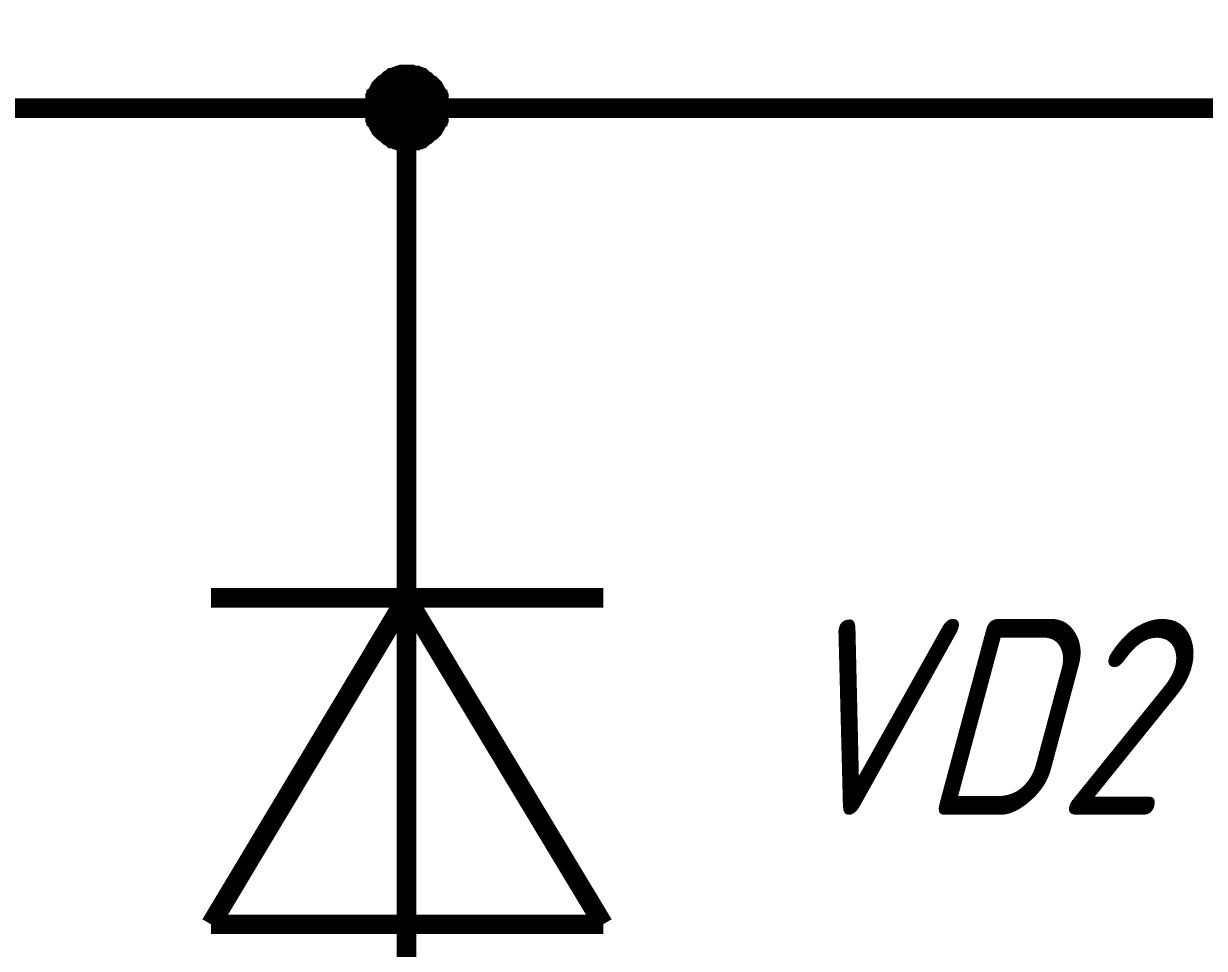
# Model space of a CAD drawing. Header units: millimetres. Extents: x 101 to 942, y 57 to 651.
# Drawn here: x 286.78 to 304.86, y 173.42 to 187.58 of the extents above; entities that cross this region are included whole.
import ezdxf

# ---------------------------------------------------------------- set-up
doc = ezdxf.new("R2010")
doc.units = ezdxf.units.MM
doc.header["$LTSCALE"] = 0.5
doc.layers.add('Sheet', color=255, linetype='Continuous')
doc.styles.add('GOST type A0', font='', dxfattribs={"oblique": 15, "height": 3.5})
doc.styles.get('GOST type A0').set_extended_font_data('GOST type A')

msp = doc.modelspace()

# ---------------------------------------------------------------- linework, layer by layer
at = {"layer": 'Sheet', "color": 7}
for points, const_width in [([(255.157, 198.794), (262.657, 198.794), (262.657, 186.29), (292.642, 186.29), (292.642, 183.789)], 0.3), ([(292.145, 186.29), (292.145, 186.321), (292.145, 186.336), (292.145, 186.367), (292.161, 186.398), (292.161, 186.414), (292.161, 186.445), (292.176, 186.46), (292.176, 186.492), (292.192, 186.507), (292.207, 186.538), (292.223, 186.554), (292.223, 186.569), (292.238, 186.6), (292.254, 186.616), (292.269, 186.631), (292.285, 186.647), (292.301, 186.662), (292.332, 186.678), (292.347, 186.693), (292.363, 186.709), (292.378, 186.725), (292.409, 186.74), (292.425, 186.756), (292.44, 186.756), (292.471, 186.771), (292.487, 186.771), (292.518, 186.787), (292.533, 186.787), (292.564, 186.802), (292.596, 186.802), (292.611, 186.802), (292.642, 186.802)], 0.3), ([(292.145, 186.29), (292.145, 186.321), (292.145, 186.336), (292.145, 186.367), (292.161, 186.398), (292.161, 186.414), (292.161, 186.445), (292.176, 186.46), (292.176, 186.492), (292.192, 186.507), (292.207, 186.538), (292.223, 186.554), (292.223, 186.569), (292.238, 186.6), (292.254, 186.616), (292.269, 186.631), (292.285, 186.647), (292.301, 186.662), (292.332, 186.678), (292.347, 186.693), (292.363, 186.709), (292.378, 186.725), (292.409, 186.74), (292.425, 186.756), (292.44, 186.756), (292.471, 186.771), (292.487, 186.771), (292.518, 186.787), (292.533, 186.787), (292.564, 186.802), (292.596, 186.802), (292.611, 186.802), (292.642, 186.802)], 0.3), ([(292.145, 186.29), (292.145, 186.321), (292.145, 186.336), (292.145, 186.367), (292.161, 186.398), (292.161, 186.414), (292.161, 186.445), (292.176, 186.46), (292.176, 186.492), (292.192, 186.507), (292.207, 186.538), (292.223, 186.554), (292.223, 186.569), (292.238, 186.6), (292.254, 186.616), (292.269, 186.631), (292.285, 186.647), (292.301, 186.662), (292.332, 186.678), (292.347, 186.693), (292.363, 186.709), (292.378, 186.725), (292.409, 186.74), (292.425, 186.756), (292.44, 186.756), (292.471, 186.771), (292.487, 186.771), (292.518, 186.787), (292.533, 186.787), (292.564, 186.802), (292.596, 186.802), (292.611, 186.802), (292.642, 186.802)], 0.3), ([(292.145, 186.29), (292.145, 186.321), (292.145, 186.336), (292.145, 186.367), (292.161, 186.398), (292.161, 186.414), (292.161, 186.445), (292.176, 186.46), (292.176, 186.492), (292.192, 186.507), (292.207, 186.538), (292.223, 186.554), (292.223, 186.569), (292.238, 186.6), (292.254, 186.616), (292.269, 186.631), (292.285, 186.647), (292.301, 186.662), (292.332, 186.678), (292.347, 186.693), (292.363, 186.709), (292.378, 186.725), (292.409, 186.74), (292.425, 186.756), (292.44, 186.756), (292.471, 186.771), (292.487, 186.771), (292.518, 186.787), (292.533, 186.787), (292.564, 186.802), (292.596, 186.802), (292.611, 186.802), (292.642, 186.802)], 0.3), ([(292.145, 186.29), (292.145, 186.321), (292.145, 186.336), (292.145, 186.367), (292.161, 186.398), (292.161, 186.414), (292.161, 186.445), (292.176, 186.46), (292.176, 186.492), (292.192, 186.507), (292.207, 186.538), (292.223, 186.554), (292.223, 186.569), (292.238, 186.6), (292.254, 186.616), (292.269, 186.631), (292.285, 186.647), (292.301, 186.662), (292.332, 186.678), (292.347, 186.693), (292.363, 186.709), (292.378, 186.725), (292.409, 186.74), (292.425, 186.756), (292.44, 186.756), (292.471, 186.771), (292.487, 186.771), (292.518, 186.787), (292.533, 186.787), (292.564, 186.802), (292.596, 186.802), (292.611, 186.802), (292.642, 186.802)], 0.0991), ([(292.145, 186.29), (292.145, 186.321), (292.145, 186.336), (292.145, 186.367), (292.161, 186.398), (292.161, 186.414), (292.161, 186.445), (292.176, 186.46), (292.176, 186.492), (292.192, 186.507), (292.207, 186.538), (292.223, 186.554), (292.223, 186.569), (292.238, 186.6), (292.254, 186.616), (292.269, 186.631), (292.285, 186.647), (292.301, 186.662), (292.332, 186.678), (292.347, 186.693), (292.363, 186.709), (292.378, 186.725), (292.409, 186.74), (292.425, 186.756), (292.44, 186.756), (292.471, 186.771), (292.487, 186.771), (292.518, 186.787), (292.533, 186.787), (292.564, 186.802), (292.596, 186.802), (292.611, 186.802), (292.642, 186.802)], 0.0991), ([(292.145, 186.29), (292.145, 186.321), (292.145, 186.336), (292.145, 186.367), (292.161, 186.398), (292.161, 186.414), (292.161, 186.445), (292.176, 186.46), (292.176, 186.492), (292.192, 186.507), (292.207, 186.538), (292.223, 186.554), (292.223, 186.569), (292.238, 186.6), (292.254, 186.616), (292.269, 186.631), (292.285, 186.647), (292.301, 186.662), (292.332, 186.678), (292.347, 186.693), (292.363, 186.709), (292.378, 186.725), (292.409, 186.74), (292.425, 186.756), (292.44, 186.756), (292.471, 186.771), (292.487, 186.771), (292.518, 186.787), (292.533, 186.787), (292.564, 186.802), (292.596, 186.802), (292.611, 186.802), (292.642, 186.802)], 0.0991), ([(292.145, 186.29), (292.145, 186.321), (292.145, 186.336), (292.145, 186.367), (292.161, 186.398), (292.161, 186.414), (292.161, 186.445), (292.176, 186.46), (292.176, 186.492), (292.192, 186.507), (292.207, 186.538), (292.223, 186.554), (292.223, 186.569), (292.238, 186.6), (292.254, 186.616), (292.269, 186.631), (292.285, 186.647), (292.301, 186.662), (292.332, 186.678), (292.347, 186.693), (292.363, 186.709), (292.378, 186.725), (292.409, 186.74), (292.425, 186.756), (292.44, 186.756), (292.471, 186.771), (292.487, 186.771), (292.518, 186.787), (292.533, 186.787), (292.564, 186.802), (292.596, 186.802), (292.611, 186.802), (292.642, 186.802)], 0.0991), ([(292.642, 186.802), (292.642, 186.802)], 0.3), ([(292.642, 186.802), (292.673, 186.802), (292.704, 186.802), (292.72, 186.802), (292.751, 186.787), (292.782, 186.787), (292.797, 186.771), (292.828, 186.771), (292.844, 186.756), (292.875, 186.756), (292.891, 186.74), (292.906, 186.725), (292.937, 186.709), (292.953, 186.693), (292.968, 186.678), (292.984, 186.662), (293.015, 186.647), (293.03, 186.631), (293.046, 186.616), (293.061, 186.6), (293.077, 186.569), (293.077, 186.554), (293.092, 186.538), (293.108, 186.507), (293.123, 186.492), (293.123, 186.46), (293.139, 186.445), (293.139, 186.414), (293.139, 186.398), (293.155, 186.367), (293.155, 186.336), (293.155, 186.321), (293.155, 186.29)], 0.3), ([(292.642, 186.802), (292.642, 186.802)], 0.3), ([(292.642, 186.802), (292.673, 186.802), (292.704, 186.802), (292.72, 186.802), (292.751, 186.787), (292.782, 186.787), (292.797, 186.771), (292.828, 186.771), (292.844, 186.756), (292.875, 186.756), (292.891, 186.74), (292.906, 186.725), (292.937, 186.709), (292.953, 186.693), (292.968, 186.678), (292.984, 186.662), (293.015, 186.647), (293.03, 186.631), (293.046, 186.616), (293.061, 186.6), (293.077, 186.569), (293.077, 186.554), (293.092, 186.538), (293.108, 186.507), (293.123, 186.492), (293.123, 186.46), (293.139, 186.445), (293.139, 186.414), (293.139, 186.398), (293.155, 186.367), (293.155, 186.336), (293.155, 186.321), (293.155, 186.29)], 0.3), ([(292.642, 186.802), (292.642, 186.802)], 0.3), ([(292.642, 186.802), (292.673, 186.802), (292.704, 186.802), (292.72, 186.802), (292.751, 186.787), (292.782, 186.787), (292.797, 186.771), (292.828, 186.771), (292.844, 186.756), (292.875, 186.756), (292.891, 186.74), (292.906, 186.725), (292.937, 186.709), (292.953, 186.693), (292.968, 186.678), (292.984, 186.662), (293.015, 186.647), (293.03, 186.631), (293.046, 186.616), (293.061, 186.6), (293.077, 186.569), (293.077, 186.554), (293.092, 186.538), (293.108, 186.507), (293.123, 186.492), (293.123, 186.46), (293.139, 186.445), (293.139, 186.414), (293.139, 186.398), (293.155, 186.367), (293.155, 186.336), (293.155, 186.321), (293.155, 186.29)], 0.3), ([(292.642, 186.802), (292.642, 186.802)], 0.3), ([(292.642, 186.802), (292.673, 186.802), (292.704, 186.802), (292.72, 186.802), (292.751, 186.787), (292.782, 186.787), (292.797, 186.771), (292.828, 186.771), (292.844, 186.756), (292.875, 186.756), (292.891, 186.74), (292.906, 186.725), (292.937, 186.709), (292.953, 186.693), (292.968, 186.678), (292.984, 186.662), (293.015, 186.647), (293.03, 186.631), (293.046, 186.616), (293.061, 186.6), (293.077, 186.569), (293.077, 186.554), (293.092, 186.538), (293.108, 186.507), (293.123, 186.492), (293.123, 186.46), (293.139, 186.445), (293.139, 186.414), (293.139, 186.398), (293.155, 186.367), (293.155, 186.336), (293.155, 186.321), (293.155, 186.29)], 0.3), ([(292.642, 186.802), (292.642, 186.802)], 0.0991), ([(292.642, 186.802), (292.673, 186.802), (292.704, 186.802), (292.72, 186.802), (292.751, 186.787), (292.782, 186.787), (292.797, 186.771), (292.828, 186.771), (292.844, 186.756), (292.875, 186.756), (292.891, 186.74), (292.906, 186.725), (292.937, 186.709), (292.953, 186.693), (292.968, 186.678), (292.984, 186.662), (293.015, 186.647), (293.03, 186.631), (293.046, 186.616), (293.061, 186.6), (293.077, 186.569), (293.077, 186.554), (293.092, 186.538), (293.108, 186.507), (293.123, 186.492), (293.123, 186.46), (293.139, 186.445), (293.139, 186.414), (293.139, 186.398), (293.155, 186.367), (293.155, 186.336), (293.155, 186.321), (293.155, 186.29)], 0.0991), ([(292.642, 186.802), (292.642, 186.802)], 0.0991), ([(292.642, 186.802), (292.673, 186.802), (292.704, 186.802), (292.72, 186.802), (292.751, 186.787), (292.782, 186.787), (292.797, 186.771), (292.828, 186.771), (292.844, 186.756), (292.875, 186.756), (292.891, 186.74), (292.906, 186.725), (292.937, 186.709), (292.953, 186.693), (292.968, 186.678), (292.984, 186.662), (293.015, 186.647), (293.03, 186.631), (293.046, 186.616), (293.061, 186.6), (293.077, 186.569), (293.077, 186.554), (293.092, 186.538), (293.108, 186.507), (293.123, 186.492), (293.123, 186.46), (293.139, 186.445), (293.139, 186.414), (293.139, 186.398), (293.155, 186.367), (293.155, 186.336), (293.155, 186.321), (293.155, 186.29)], 0.0991), ([(292.642, 186.802), (292.642, 186.802)], 0.0991), ([(292.642, 186.802), (292.673, 186.802), (292.704, 186.802), (292.72, 186.802), (292.751, 186.787), (292.782, 186.787), (292.797, 186.771), (292.828, 186.771), (292.844, 186.756), (292.875, 186.756), (292.891, 186.74), (292.906, 186.725), (292.937, 186.709), (292.953, 186.693), (292.968, 186.678), (292.984, 186.662), (293.015, 186.647), (293.03, 186.631), (293.046, 186.616), (293.061, 186.6), (293.077, 186.569), (293.077, 186.554), (293.092, 186.538), (293.108, 186.507), (293.123, 186.492), (293.123, 186.46), (293.139, 186.445), (293.139, 186.414), (293.139, 186.398), (293.155, 186.367), (293.155, 186.336), (293.155, 186.321), (293.155, 186.29)], 0.0991), ([(292.642, 186.802), (292.642, 186.802)], 0.0991), ([(292.642, 186.802), (292.673, 186.802), (292.704, 186.802), (292.72, 186.802), (292.751, 186.787), (292.782, 186.787), (292.797, 186.771), (292.828, 186.771), (292.844, 186.756), (292.875, 186.756), (292.891, 186.74), (292.906, 186.725), (292.937, 186.709), (292.953, 186.693), (292.968, 186.678), (292.984, 186.662), (293.015, 186.647), (293.03, 186.631), (293.046, 186.616), (293.061, 186.6), (293.077, 186.569), (293.077, 186.554), (293.092, 186.538), (293.108, 186.507), (293.123, 186.492), (293.123, 186.46), (293.139, 186.445), (293.139, 186.414), (293.139, 186.398), (293.155, 186.367), (293.155, 186.336), (293.155, 186.321), (293.155, 186.29)], 0.0991), ([(292.642, 185.777), (292.611, 185.777), (292.596, 185.777), (292.564, 185.777), (292.533, 185.793), (292.518, 185.793), (292.487, 185.808), (292.471, 185.808), (292.44, 185.824), (292.425, 185.824), (292.409, 185.839), (292.378, 185.855), (292.363, 185.87), (292.347, 185.886), (292.332, 185.901), (292.301, 185.917), (292.285, 185.932), (292.269, 185.948), (292.254, 185.963), (292.238, 185.979), (292.223, 186.01), (292.223, 186.026), (292.207, 186.041), (292.192, 186.072), (292.176, 186.088), (292.176, 186.119), (292.161, 186.134), (292.161, 186.165), (292.161, 186.181), (292.145, 186.212), (292.145, 186.243), (292.145, 186.259), (292.145, 186.29)], 0.3), ([(292.145, 186.29), (292.145, 186.29)], 0.3), ([(292.642, 185.777), (292.611, 185.777), (292.596, 185.777), (292.564, 185.777), (292.533, 185.793), (292.518, 185.793), (292.487, 185.808), (292.471, 185.808), (292.44, 185.824), (292.425, 185.824), (292.409, 185.839), (292.378, 185.855), (292.363, 185.87), (292.347, 185.886), (292.332, 185.901), (292.301, 185.917), (292.285, 185.932), (292.269, 185.948), (292.254, 185.963), (292.238, 185.979), (292.223, 186.01), (292.223, 186.026), (292.207, 186.041), (292.192, 186.072), (292.176, 186.088), (292.176, 186.119), (292.161, 186.134), (292.161, 186.165), (292.161, 186.181), (292.145, 186.212), (292.145, 186.243), (292.145, 186.259), (292.145, 186.29)], 0.3), ([(292.145, 186.29), (292.145, 186.29)], 0.3), ([(292.642, 185.777), (292.611, 185.777), (292.596, 185.777), (292.564, 185.777), (292.533, 185.793), (292.518, 185.793), (292.487, 185.808), (292.471, 185.808), (292.44, 185.824), (292.425, 185.824), (292.409, 185.839), (292.378, 185.855), (292.363, 185.87), (292.347, 185.886), (292.332, 185.901), (292.301, 185.917), (292.285, 185.932), (292.269, 185.948), (292.254, 185.963), (292.238, 185.979), (292.223, 186.01), (292.223, 186.026), (292.207, 186.041), (292.192, 186.072), (292.176, 186.088), (292.176, 186.119), (292.161, 186.134), (292.161, 186.165), (292.161, 186.181), (292.145, 186.212), (292.145, 186.243), (292.145, 186.259), (292.145, 186.29)], 0.3), ([(292.145, 186.29), (292.145, 186.29)], 0.3), ([(292.642, 185.777), (292.611, 185.777), (292.596, 185.777), (292.564, 185.777), (292.533, 185.793), (292.518, 185.793), (292.487, 185.808), (292.471, 185.808), (292.44, 185.824), (292.425, 185.824), (292.409, 185.839), (292.378, 185.855), (292.363, 185.87), (292.347, 185.886), (292.332, 185.901), (292.301, 185.917), (292.285, 185.932), (292.269, 185.948), (292.254, 185.963), (292.238, 185.979), (292.223, 186.01), (292.223, 186.026), (292.207, 186.041), (292.192, 186.072), (292.176, 186.088), (292.176, 186.119), (292.161, 186.134), (292.161, 186.165), (292.161, 186.181), (292.145, 186.212), (292.145, 186.243), (292.145, 186.259), (292.145, 186.29)], 0.3), ([(292.145, 186.29), (292.145, 186.29)], 0.3), ([(292.642, 185.777), (292.611, 185.777), (292.596, 185.777), (292.564, 185.777), (292.533, 185.793), (292.518, 185.793), (292.487, 185.808), (292.471, 185.808), (292.44, 185.824), (292.425, 185.824), (292.409, 185.839), (292.378, 185.855), (292.363, 185.87), (292.347, 185.886), (292.332, 185.901), (292.301, 185.917), (292.285, 185.932), (292.269, 185.948), (292.254, 185.963), (292.238, 185.979), (292.223, 186.01), (292.223, 186.026), (292.207, 186.041), (292.192, 186.072), (292.176, 186.088), (292.176, 186.119), (292.161, 186.134), (292.161, 186.165), (292.161, 186.181), (292.145, 186.212), (292.145, 186.243), (292.145, 186.259), (292.145, 186.29)], 0.0991), ([(292.145, 186.29), (292.145, 186.29)], 0.0991), ([(292.642, 185.777), (292.611, 185.777), (292.596, 185.777), (292.564, 185.777), (292.533, 185.793), (292.518, 185.793), (292.487, 185.808), (292.471, 185.808), (292.44, 185.824), (292.425, 185.824), (292.409, 185.839), (292.378, 185.855), (292.363, 185.87), (292.347, 185.886), (292.332, 185.901), (292.301, 185.917), (292.285, 185.932), (292.269, 185.948), (292.254, 185.963), (292.238, 185.979), (292.223, 186.01), (292.223, 186.026), (292.207, 186.041), (292.192, 186.072), (292.176, 186.088), (292.176, 186.119), (292.161, 186.134), (292.161, 186.165), (292.161, 186.181), (292.145, 186.212), (292.145, 186.243), (292.145, 186.259), (292.145, 186.29)], 0.0991), ([(292.145, 186.29), (292.145, 186.29)], 0.0991), ([(292.642, 185.777), (292.611, 185.777), (292.596, 185.777), (292.564, 185.777), (292.533, 185.793), (292.518, 185.793), (292.487, 185.808), (292.471, 185.808), (292.44, 185.824), (292.425, 185.824), (292.409, 185.839), (292.378, 185.855), (292.363, 185.87), (292.347, 185.886), (292.332, 185.901), (292.301, 185.917), (292.285, 185.932), (292.269, 185.948), (292.254, 185.963), (292.238, 185.979), (292.223, 186.01), (292.223, 186.026), (292.207, 186.041), (292.192, 186.072), (292.176, 186.088), (292.176, 186.119), (292.161, 186.134), (292.161, 186.165), (292.161, 186.181), (292.145, 186.212), (292.145, 186.243), (292.145, 186.259), (292.145, 186.29)], 0.0991), ([(292.145, 186.29), (292.145, 186.29)], 0.0991), ([(292.642, 185.777), (292.611, 185.777), (292.596, 185.777), (292.564, 185.777), (292.533, 185.793), (292.518, 185.793), (292.487, 185.808), (292.471, 185.808), (292.44, 185.824), (292.425, 185.824), (292.409, 185.839), (292.378, 185.855), (292.363, 185.87), (292.347, 185.886), (292.332, 185.901), (292.301, 185.917), (292.285, 185.932), (292.269, 185.948), (292.254, 185.963), (292.238, 185.979), (292.223, 186.01), (292.223, 186.026), (292.207, 186.041), (292.192, 186.072), (292.176, 186.088), (292.176, 186.119), (292.161, 186.134), (292.161, 186.165), (292.161, 186.181), (292.145, 186.212), (292.145, 186.243), (292.145, 186.259), (292.145, 186.29)], 0.0991), ([(292.145, 186.29), (292.145, 186.29)], 0.0991), ([(293.155, 186.29), (293.155, 186.259), (293.155, 186.243), (293.155, 186.212), (293.139, 186.181), (293.139, 186.165), (293.139, 186.134), (293.123, 186.119), (293.123, 186.088), (293.108, 186.072), (293.092, 186.041), (293.077, 186.026), (293.077, 186.01), (293.061, 185.979), (293.046, 185.963), (293.03, 185.948), (293.015, 185.932), (292.984, 185.917), (292.968, 185.901), (292.953, 185.886), (292.937, 185.87), (292.906, 185.855), (292.891, 185.839), (292.875, 185.824), (292.844, 185.824), (292.828, 185.808), (292.797, 185.808), (292.782, 185.793), (292.751, 185.793), (292.72, 185.777), (292.704, 185.777), (292.673, 185.777), (292.642, 185.777)], 0.3), ([(292.642, 186.29), (325.142, 186.29), (325.142, 178.787)], 0.3), ([(293.155, 186.29), (293.155, 186.259), (293.155, 186.243), (293.155, 186.212), (293.139, 186.181), (293.139, 186.165), (293.139, 186.134), (293.123, 186.119), (293.123, 186.088), (293.108, 186.072), (293.092, 186.041), (293.077, 186.026), (293.077, 186.01), (293.061, 185.979), (293.046, 185.963), (293.03, 185.948), (293.015, 185.932), (292.984, 185.917), (292.968, 185.901), (292.953, 185.886), (292.937, 185.87), (292.906, 185.855), (292.891, 185.839), (292.875, 185.824), (292.844, 185.824), (292.828, 185.808), (292.797, 185.808), (292.782, 185.793), (292.751, 185.793), (292.72, 185.777), (292.704, 185.777), (292.673, 185.777), (292.642, 185.777)], 0.3), ([(293.155, 186.29), (293.155, 186.259), (293.155, 186.243), (293.155, 186.212), (293.139, 186.181), (293.139, 186.165), (293.139, 186.134), (293.123, 186.119), (293.123, 186.088), (293.108, 186.072), (293.092, 186.041), (293.077, 186.026), (293.077, 186.01), (293.061, 185.979), (293.046, 185.963), (293.03, 185.948), (293.015, 185.932), (292.984, 185.917), (292.968, 185.901), (292.953, 185.886), (292.937, 185.87), (292.906, 185.855), (292.891, 185.839), (292.875, 185.824), (292.844, 185.824), (292.828, 185.808), (292.797, 185.808), (292.782, 185.793), (292.751, 185.793), (292.72, 185.777), (292.704, 185.777), (292.673, 185.777), (292.642, 185.777)], 0.3), ([(293.155, 186.29), (293.155, 186.259), (293.155, 186.243), (293.155, 186.212), (293.139, 186.181), (293.139, 186.165), (293.139, 186.134), (293.123, 186.119), (293.123, 186.088), (293.108, 186.072), (293.092, 186.041), (293.077, 186.026), (293.077, 186.01), (293.061, 185.979), (293.046, 185.963), (293.03, 185.948), (293.015, 185.932), (292.984, 185.917), (292.968, 185.901), (292.953, 185.886), (292.937, 185.87), (292.906, 185.855), (292.891, 185.839), (292.875, 185.824), (292.844, 185.824), (292.828, 185.808), (292.797, 185.808), (292.782, 185.793), (292.751, 185.793), (292.72, 185.777), (292.704, 185.777), (292.673, 185.777), (292.642, 185.777)], 0.3), ([(293.155, 186.29), (293.155, 186.259), (293.155, 186.243), (293.155, 186.212), (293.139, 186.181), (293.139, 186.165), (293.139, 186.134), (293.123, 186.119), (293.123, 186.088), (293.108, 186.072), (293.092, 186.041), (293.077, 186.026), (293.077, 186.01), (293.061, 185.979), (293.046, 185.963), (293.03, 185.948), (293.015, 185.932), (292.984, 185.917), (292.968, 185.901), (292.953, 185.886), (292.937, 185.87), (292.906, 185.855), (292.891, 185.839), (292.875, 185.824), (292.844, 185.824), (292.828, 185.808), (292.797, 185.808), (292.782, 185.793), (292.751, 185.793), (292.72, 185.777), (292.704, 185.777), (292.673, 185.777), (292.642, 185.777)], 0.0991), ([(293.155, 186.29), (293.155, 186.259), (293.155, 186.243), (293.155, 186.212), (293.139, 186.181), (293.139, 186.165), (293.139, 186.134), (293.123, 186.119), (293.123, 186.088), (293.108, 186.072), (293.092, 186.041), (293.077, 186.026), (293.077, 186.01), (293.061, 185.979), (293.046, 185.963), (293.03, 185.948), (293.015, 185.932), (292.984, 185.917), (292.968, 185.901), (292.953, 185.886), (292.937, 185.87), (292.906, 185.855), (292.891, 185.839), (292.875, 185.824), (292.844, 185.824), (292.828, 185.808), (292.797, 185.808), (292.782, 185.793), (292.751, 185.793), (292.72, 185.777), (292.704, 185.777), (292.673, 185.777), (292.642, 185.777)], 0.0991), ([(293.155, 186.29), (293.155, 186.259), (293.155, 186.243), (293.155, 186.212), (293.139, 186.181), (293.139, 186.165), (293.139, 186.134), (293.123, 186.119), (293.123, 186.088), (293.108, 186.072), (293.092, 186.041), (293.077, 186.026), (293.077, 186.01), (293.061, 185.979), (293.046, 185.963), (293.03, 185.948), (293.015, 185.932), (292.984, 185.917), (292.968, 185.901), (292.953, 185.886), (292.937, 185.87), (292.906, 185.855), (292.891, 185.839), (292.875, 185.824), (292.844, 185.824), (292.828, 185.808), (292.797, 185.808), (292.782, 185.793), (292.751, 185.793), (292.72, 185.777), (292.704, 185.777), (292.673, 185.777), (292.642, 185.777)], 0.0991), ([(293.155, 186.29), (293.155, 186.259), (293.155, 186.243), (293.155, 186.212), (293.139, 186.181), (293.139, 186.165), (293.139, 186.134), (293.123, 186.119), (293.123, 186.088), (293.108, 186.072), (293.092, 186.041), (293.077, 186.026), (293.077, 186.01), (293.061, 185.979), (293.046, 185.963), (293.03, 185.948), (293.015, 185.932), (292.984, 185.917), (292.968, 185.901), (292.953, 185.886), (292.937, 185.87), (292.906, 185.855), (292.891, 185.839), (292.875, 185.824), (292.844, 185.824), (292.828, 185.808), (292.797, 185.808), (292.782, 185.793), (292.751, 185.793), (292.72, 185.777), (292.704, 185.777), (292.673, 185.777), (292.642, 185.777)], 0.0991), ([(293.155, 186.29), (293.155, 186.29), (293.155, 186.29), (293.155, 186.29), (293.155, 186.29), (293.155, 186.29), (293.155, 186.29), (293.155, 186.29), (293.155, 186.29), (293.155, 186.29), (293.155, 186.29), (293.155, 186.29), (293.155, 186.29), (293.155, 186.29), (293.155, 186.29), (293.155, 186.29), (293.155, 186.29), (293.155, 186.29), (293.155, 186.29), (293.155, 186.29), (293.155, 186.29), (293.155, 186.29), (293.155, 186.29), (293.155, 186.29), (293.155, 186.29), (293.155, 186.29), (293.155, 186.29), (293.155, 186.29), (293.155, 186.29), (293.155, 186.29), (293.155, 186.29), (293.155, 186.29), (293.155, 186.29)], 0.3), ([(293.155, 186.29), (293.155, 186.29)], 0.3), ([(293.155, 186.29), (293.155, 186.29), (293.155, 186.29), (293.155, 186.29), (293.155, 186.29), (293.155, 186.29), (293.155, 186.29), (293.155, 186.29), (293.155, 186.29), (293.155, 186.29), (293.155, 186.29), (293.155, 186.29), (293.155, 186.29), (293.155, 186.29), (293.155, 186.29), (293.155, 186.29), (293.155, 186.29), (293.155, 186.29), (293.155, 186.29), (293.155, 186.29), (293.155, 186.29), (293.155, 186.29), (293.155, 186.29), (293.155, 186.29), (293.155, 186.29), (293.155, 186.29), (293.155, 186.29), (293.155, 186.29), (293.155, 186.29), (293.155, 186.29), (293.155, 186.29), (293.155, 186.29), (293.155, 186.29)], 0.3), ([(293.155, 186.29), (293.155, 186.29)], 0.3), ([(293.155, 186.29), (293.155, 186.29), (293.155, 186.29), (293.155, 186.29), (293.155, 186.29), (293.155, 186.29), (293.155, 186.29), (293.155, 186.29), (293.155, 186.29), (293.155, 186.29), (293.155, 186.29), (293.155, 186.29), (293.155, 186.29), (293.155, 186.29), (293.155, 186.29), (293.155, 186.29), (293.155, 186.29), (293.155, 186.29), (293.155, 186.29), (293.155, 186.29), (293.155, 186.29), (293.155, 186.29), (293.155, 186.29), (293.155, 186.29), (293.155, 186.29), (293.155, 186.29), (293.155, 186.29), (293.155, 186.29), (293.155, 186.29), (293.155, 186.29), (293.155, 186.29), (293.155, 186.29), (293.155, 186.29)], 0.3), ([(293.155, 186.29), (293.155, 186.29)], 0.3), ([(293.155, 186.29), (293.155, 186.29), (293.155, 186.29), (293.155, 186.29), (293.155, 186.29), (293.155, 186.29), (293.155, 186.29), (293.155, 186.29), (293.155, 186.29), (293.155, 186.29), (293.155, 186.29), (293.155, 186.29), (293.155, 186.29), (293.155, 186.29), (293.155, 186.29), (293.155, 186.29), (293.155, 186.29), (293.155, 186.29), (293.155, 186.29), (293.155, 186.29), (293.155, 186.29), (293.155, 186.29), (293.155, 186.29), (293.155, 186.29), (293.155, 186.29), (293.155, 186.29), (293.155, 186.29), (293.155, 186.29), (293.155, 186.29), (293.155, 186.29), (293.155, 186.29), (293.155, 186.29), (293.155, 186.29)], 0.3), ([(293.155, 186.29), (293.155, 186.29)], 0.3), ([(293.155, 186.29), (293.155, 186.29), (293.155, 186.29), (293.155, 186.29), (293.155, 186.29), (293.155, 186.29), (293.155, 186.29), (293.155, 186.29), (293.155, 186.29), (293.155, 186.29), (293.155, 186.29), (293.155, 186.29), (293.155, 186.29), (293.155, 186.29), (293.155, 186.29), (293.155, 186.29), (293.155, 186.29), (293.155, 186.29), (293.155, 186.29), (293.155, 186.29), (293.155, 186.29), (293.155, 186.29), (293.155, 186.29), (293.155, 186.29), (293.155, 186.29), (293.155, 186.29), (293.155, 186.29), (293.155, 186.29), (293.155, 186.29), (293.155, 186.29), (293.155, 186.29), (293.155, 186.29), (293.155, 186.29)], 0.0991), ([(293.155, 186.29), (293.155, 186.29)], 0.0991), ([(293.155, 186.29), (293.155, 186.29), (293.155, 186.29), (293.155, 186.29), (293.155, 186.29), (293.155, 186.29), (293.155, 186.29), (293.155, 186.29), (293.155, 186.29), (293.155, 186.29), (293.155, 186.29), (293.155, 186.29), (293.155, 186.29), (293.155, 186.29), (293.155, 186.29), (293.155, 186.29), (293.155, 186.29), (293.155, 186.29), (293.155, 186.29), (293.155, 186.29), (293.155, 186.29), (293.155, 186.29), (293.155, 186.29), (293.155, 186.29), (293.155, 186.29), (293.155, 186.29), (293.155, 186.29), (293.155, 186.29), (293.155, 186.29), (293.155, 186.29), (293.155, 186.29), (293.155, 186.29), (293.155, 186.29)], 0.0991), ([(293.155, 186.29), (293.155, 186.29)], 0.0991), ([(293.155, 186.29), (293.155, 186.29), (293.155, 186.29), (293.155, 186.29), (293.155, 186.29), (293.155, 186.29), (293.155, 186.29), (293.155, 186.29), (293.155, 186.29), (293.155, 186.29), (293.155, 186.29), (293.155, 186.29), (293.155, 186.29), (293.155, 186.29), (293.155, 186.29), (293.155, 186.29), (293.155, 186.29), (293.155, 186.29), (293.155, 186.29), (293.155, 186.29), (293.155, 186.29), (293.155, 186.29), (293.155, 186.29), (293.155, 186.29), (293.155, 186.29), (293.155, 186.29), (293.155, 186.29), (293.155, 186.29), (293.155, 186.29), (293.155, 186.29), (293.155, 186.29), (293.155, 186.29), (293.155, 186.29)], 0.0991), ([(293.155, 186.29), (293.155, 186.29)], 0.0991), ([(293.155, 186.29), (293.155, 186.29), (293.155, 186.29), (293.155, 186.29), (293.155, 186.29), (293.155, 186.29), (293.155, 186.29), (293.155, 186.29), (293.155, 186.29), (293.155, 186.29), (293.155, 186.29), (293.155, 186.29), (293.155, 186.29), (293.155, 186.29), (293.155, 186.29), (293.155, 186.29), (293.155, 186.29), (293.155, 186.29), (293.155, 186.29), (293.155, 186.29), (293.155, 186.29), (293.155, 186.29), (293.155, 186.29), (293.155, 186.29), (293.155, 186.29), (293.155, 186.29), (293.155, 186.29), (293.155, 186.29), (293.155, 186.29), (293.155, 186.29), (293.155, 186.29), (293.155, 186.29), (293.155, 186.29)], 0.0991), ([(293.155, 186.29), (293.155, 186.29)], 0.0991), ([(292.642, 181.288), (292.642, 183.789)], 0.3), ([(292.642, 171.284), (292.642, 181.288)], 0.3), ([(292.642, 178.787), (289.645, 173.785)], 0.3), ([(289.645, 178.787), (295.655, 178.787)], 0.3), ([(295.655, 173.785), (292.642, 178.787)], 0.3), ([(289.645, 173.785), (295.655, 173.785)], 0.3)]:
    msp.add_lwpolyline(points, dxfattribs=dict(at, const_width=const_width))
at = {"layer": 'Sheet', "color": 7, "const_width": 0.508}
msp.add_lwpolyline([(292.309, 186.297, 1), (292.817, 186.297, 1)], format="xyb", close=True, dxfattribs=at)

# ---------------------------------------------------------------- texts
at = {"layer": 'Sheet', "color": 7, "style": 'GOST type A0', "oblique": 15}
msp.add_text('VD2', height=3, dxfattribs=at).set_placement((298.325, 175.463))

doc.saveas('drawing.dxf')
